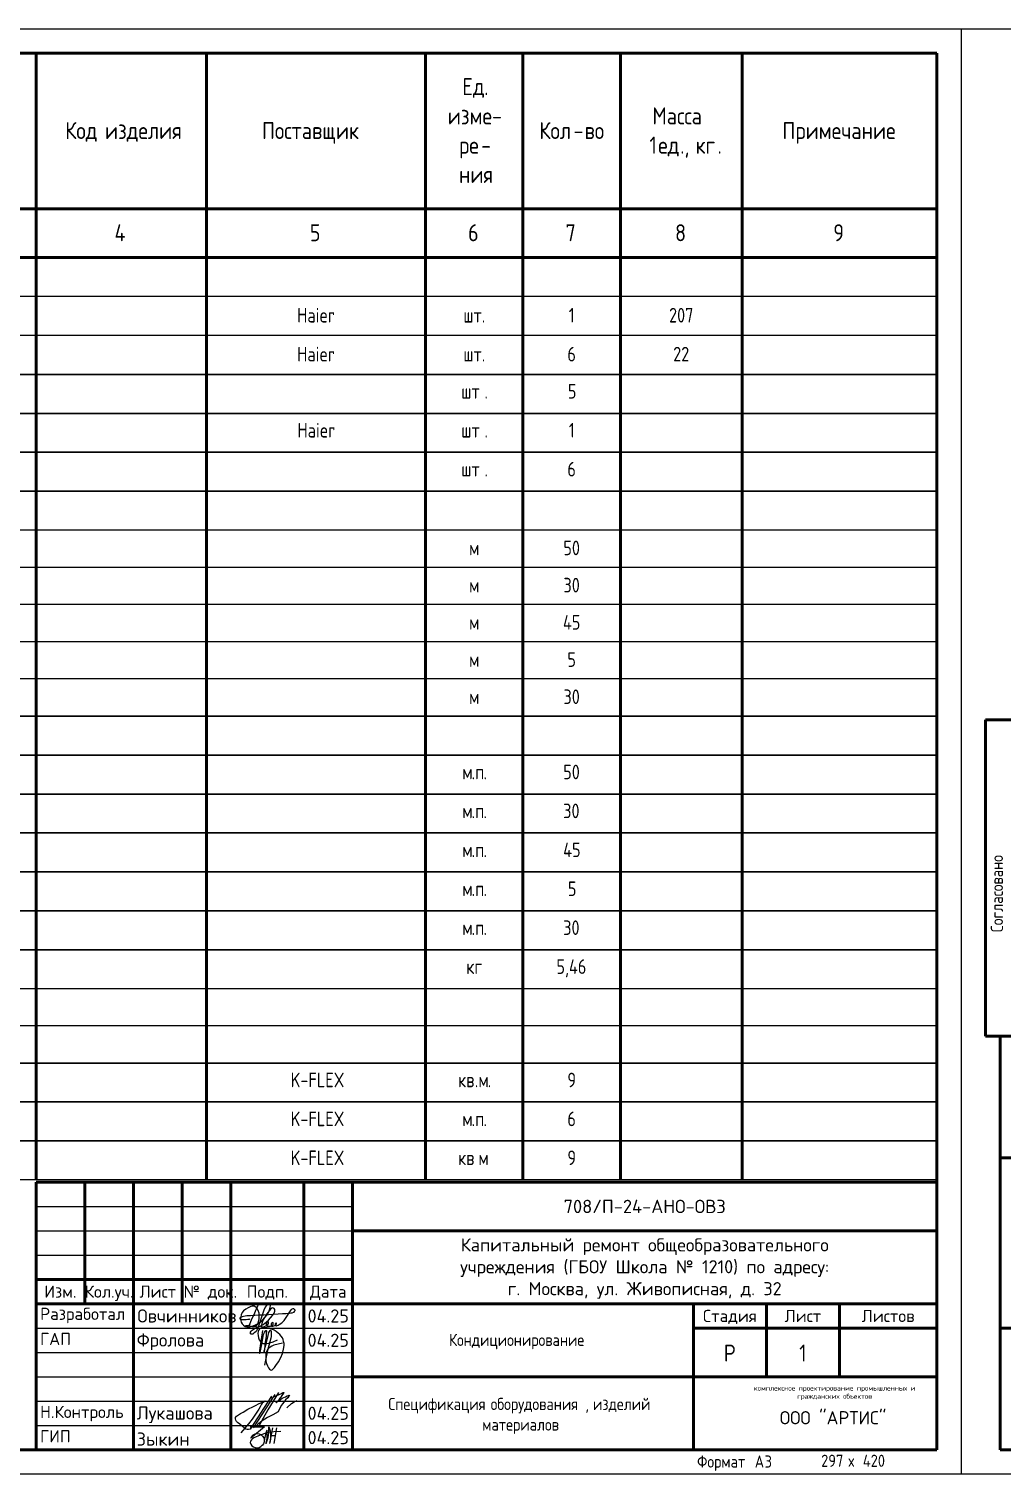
# Model space of a CAD drawing. Header units: millimetres. Extents: x -420 to 2940, y 0 to 297.
# Drawn here: x -191.5 to 8.4, y 0 to 297 of the extents above; entities that cross this region are included whole.
import ezdxf
from ezdxf.enums import TextEntityAlignment as Align

# ---------------------------------------------------------------- set-up
doc = ezdxf.new("R2010")
doc.units = ezdxf.units.MM
doc.layers.add('_Стадия Р', color=230, linetype='Continuous')
for name, color, linetype, lineweight in [('PDF _Геометрия', 7, 'Continuous', 9), ('Аннотация', 7, 'Continuous', 50), ('Графика', 7, 'Continuous', 20), ('Линии', 7, 'Continuous', 20), ('Основная надпись', 7, 'Continuous', 30), ('ОФ_рамка', 7, 'Continuous', 50)]:
    doc.layers.add(name, color=color, linetype=linetype, lineweight=lineweight)
doc.styles.add('$0$GOST 2.304 type A', font='GOST2304A.ttf', dxfattribs={"height": 3})
doc.styles.add('$0$GOST Common', font='GOST_Common.ttf', dxfattribs={"width": 0.9, "height": 3.5})
doc.styles.add('$0$GOST Common_1', font='GOST_Common.ttf', dxfattribs={"width": 0.9, "height": 2.5})
doc.styles.add('$1$GOST Common_1', font='GOST_Common.ttf', dxfattribs={"width": 0.9, "height": 2.5})
doc.styles.add('PDF ISOCPEUR', font='isocpeur.ttf')

# ---------------------------------------------------------------- blocks, each defined once
blk = doc.blocks.new('$0$РОВЕН_Пусая строка для спецификации1 - Пустая строка для СО-3213492-Спецификация оборудования_ изделий и материалов')
at = {"layer": 'Аннотация'}
for p, q in [((210, 0), (210, -8)), ((245, 0), (245, -8)), ((290, 0), (290, -8)), ((310, 0), (310, -8)), ((330, 0), (330, -8)), ((355, 0), (355, -8)), ((395, 0), (395, -8))]:
    blk.add_line(p, q, dxfattribs=at)
at = {"layer": 'Аннотация', "lineweight": 20}
for p, q in [((0, 0), (395, 0)), ((395, -8), (0, -8))]:
    blk.add_line(p, q, dxfattribs=at)
blk = doc.blocks.new('$0$РОВЕН_Пусая строка для спецификации1 - Пустая строка для СО-3209609-Спецификация оборудования_ изделий и материалов')
at = {"layer": 'Аннотация'}
for p, q in [((210, 0), (210, -8)), ((245, 0), (245, -8)), ((290, 0), (290, -8)), ((310, 0), (310, -8)), ((330, 0), (330, -8)), ((355, 0), (355, -8)), ((395, 0), (395, -8))]:
    blk.add_line(p, q, dxfattribs=at)
at = {"layer": 'Аннотация', "lineweight": 20}
for p, q in [((0, 0), (395, 0)), ((395, -8), (0, -8))]:
    blk.add_line(p, q, dxfattribs=at)
blk = doc.blocks.new('$0$РОВЕН_Пусая строка для спецификации1 - Пустая строка для СО-3213493-Спецификация оборудования_ изделий и материалов')
at = {"layer": 'Аннотация'}
for p, q in [((210, 0), (210, -8)), ((245, 0), (245, -8)), ((290, 0), (290, -8)), ((310, 0), (310, -8)), ((330, 0), (330, -8)), ((355, 0), (355, -8)), ((395, 0), (395, -8))]:
    blk.add_line(p, q, dxfattribs=at)
at = {"layer": 'Аннотация', "lineweight": 20}
for p, q in [((0, 0), (395, 0)), ((395, -8), (0, -8))]:
    blk.add_line(p, q, dxfattribs=at)
blk = doc.blocks.new('$0$ADSK_ОсновнаяНадпись1 - Форма 6-3285531-2')
at = {"layer": 'Основная надпись', "lineweight": 20}
for p, q in [((-612, 148.5), (-192, 148.5)), ((-612, 148.5), (-612, -148.5)), ((-192, -148.5), (-612, -148.5))]:
    blk.add_line(p, q, dxfattribs=at)
at = {"layer": 'Основная надпись', "lineweight": 50}
for p, q in [((-607, 6.5), (-607, -58.5)), ((-607, 6.5), (-592, 6.5)), ((-607, -58.5), (-592, -58.5)), ((-604, -58.5), (-604, -143.5)), ((-604, -58.5), (-592, -58.5)), ((-604, -83.5), (-592, -83.5)), ((-604, -118.5), (-592, -118.5)), ((-604, -143.5), (-592, -143.5))]:
    blk.add_line(p, q, dxfattribs=at)
at = {"layer": 'Основная надпись', "lineweight": 9, "insert": (-605.91, -37.14), "char_height": 2.5, "width": 21.5734, "attachment_point": 1, "rotation": 90, "style": '$1$GOST Common_1'}
blk.add_mtext('Согласовано', dxfattribs=at)

msp = doc.modelspace()

# ---------------------------------------------------------------- linework, layer by layer
at = {"layer": 'PDF _Геометрия', "color": 152, "lineweight": 18, "true_color": 0x0060c2}
for points in [[(-144.45, 34.7), (-144.49, 34.62), (-144.54, 34.49), (-144.66, 34.19), (-144.92, 33.6), (-145.21, 32.88), (-145.59, 32.08), (-145.93, 31.31), (-146.1, 30.89), (-146.31, 30.55), (-146.4, 30.42), (-146.53, 30.38), (-146.78, 30.38), (-146.91, 30.42), (-146.95, 30.47), (-146.91, 30.51), (-146.7, 30.51), (-146.4, 30.51), (-145.72, 30.34), (-145.13, 30.34), (-144.96, 30.38), (-144.79, 30.42), (-144.66, 30.59), (-144.54, 30.76), (-144.32, 31.31), (-144.2, 31.91), (-144.16, 32.5), (-144.2, 33.09), (-144.37, 33.6), (-144.66, 34.11), (-144.83, 34.28), (-145, 34.4), (-145.21, 34.49), (-145.43, 34.53), (-145.64, 34.53), (-145.89, 34.45), (-146.44, 34.19), (-146.95, 33.9), (-147.37, 33.56), (-147.67, 33.18), (-147.88, 32.75), (-147.97, 32.33), (-148.01, 31.78), (-147.97, 31.48), (-147.88, 31.19), (-147.67, 30.85), (-147.37, 30.59), (-147.03, 30.34), (-146.7, 30.25), (-146.31, 30.21), (-145.89, 30.3), (-145.43, 30.47), (-144.92, 30.68), (-144.41, 30.97), (-143.94, 31.31), (-143.44, 31.69), (-143.01, 32.16), (-142.63, 32.67), (-142.29, 33.22), (-142.08, 33.77), (-141.91, 34.23), (-141.83, 34.62), (-141.83, 34.87), (-141.91, 35.04), (-142.04, 35.04), (-142.25, 34.95), (-142.5, 34.78), (-142.76, 34.57), (-142.93, 34.32), (-143.22, 33.68), (-143.73, 32.24), (-143.94, 31.61), (-144.11, 31.02), (-144.54, 29.87), (-144.83, 29.32), (-145.04, 29.11), (-145.26, 28.94), (-145.47, 28.77), (-145.64, 28.73), (-145.81, 28.73), (-145.93, 28.82), (-145.98, 28.94), (-145.98, 29.15), (-145.85, 29.37), (-145.64, 29.58), (-145, 30), (-144.66, 30.17), (-144.41, 30.25), (-143.99, 30.42), (-143.61, 30.64), (-143.35, 30.76), (-143.05, 31.02), (-142.67, 31.27), (-142.29, 31.65), (-141.87, 32.08), (-141.45, 32.58), (-141.11, 33.05), (-141.02, 33.3), (-140.94, 33.47), (-140.94, 33.68), (-140.98, 33.85), (-141.11, 34.06), (-141.36, 34.15), (-141.57, 34.11), (-141.83, 33.9), (-142.08, 33.6), (-142.38, 33.18), (-142.72, 32.71), (-143.01, 32.24), (-143.27, 31.78), (-143.48, 31.36), (-143.65, 30.97), (-143.73, 30.68), (-143.73, 30.47), (-143.69, 30.3), (-143.56, 30.21), (-143.35, 30.25), (-143.1, 30.3), (-142.59, 30.59), (-142.38, 30.76), (-142.25, 30.93), (-142.25, 31.1), (-142.29, 31.27), (-142.38, 31.36), (-142.5, 31.31), (-142.63, 31.19), (-142.72, 31.02), (-142.76, 30.81), (-142.76, 30.64), (-142.67, 30.51), (-142.59, 30.42), (-142.42, 30.38), (-142.21, 30.38), (-141.83, 30.42), (-141.45, 30.59), (-141.32, 30.72), (-141.28, 30.85), (-141.28, 31.02), (-141.32, 31.1), (-141.4, 31.14), (-141.49, 31.1), (-141.62, 31.02), (-141.7, 30.85), (-141.74, 30.72), (-141.74, 30.55), (-141.7, 30.47), (-141.62, 30.38), (-141.53, 30.38), (-141.36, 30.38), (-140.98, 30.55), (-140.81, 30.64), (-140.68, 30.76), (-140.64, 30.93), (-140.64, 31.02), (-140.68, 31.06), (-140.77, 31.02), (-140.9, 30.85), (-140.9, 30.72), (-140.85, 30.59), (-140.73, 30.47), (-140.6, 30.47), (-140.47, 30.51), (-140.26, 30.59), (-140.05, 30.72), (-139.54, 31.1), (-139.29, 31.31), (-139.08, 31.57), (-138.78, 31.95), (-138.48, 32.37), (-137.89, 33.35), (-137.64, 33.73), (-137.42, 33.94), (-137.21, 34.02), (-137.09, 34.02), (-136.96, 33.9), (-136.87, 33.73), (-136.87, 33.56), (-136.96, 33.39), (-137.13, 33.22), (-137.47, 33.09), (-137.68, 33.05), (-137.97, 33.01), (-138.61, 32.96), (-139.41, 32.96), (-140.3, 32.88), (-142.25, 32.75), (-143.22, 32.67), (-144.16, 32.63), (-145.04, 32.58), (-145.93, 32.54), (-146.74, 32.5), (-147.42, 32.37), (-147.67, 32.29), (-147.88, 32.24), (-148.05, 32.16), (-148.13, 32.08), (-148.18, 31.99), (-148.13, 31.91), (-148.01, 31.82), (-147.84, 31.78), (-147.63, 31.74), (-147.37, 31.74), (-146.82, 31.78), (-146.53, 31.82), (-146.31, 31.86), (-146.15, 31.86), (-146.06, 31.91)], [(-139.37, 26.91), (-140.3, 26.7), (-141.15, 26.49), (-141.57, 26.32), (-141.91, 26.11), (-142.21, 25.89), (-142.46, 25.6), (-142.67, 25.22), (-142.8, 24.84), (-142.84, 24.33), (-142.84, 23.78), (-142.8, 23.27), (-142.67, 22.72), (-142.5, 22.25), (-142.29, 21.83), (-142.08, 21.53), (-141.83, 21.41), (-141.7, 21.36), (-141.53, 21.41), (-141.28, 21.62), (-141.02, 21.92), (-140.73, 22.34), (-140.22, 23.1), (-139.75, 23.95), (-139.41, 24.79), (-139.16, 25.64), (-139.08, 26.44), (-139.08, 26.87), (-139.16, 27.25), (-139.24, 27.63), (-139.41, 28.01), (-139.67, 28.35), (-139.92, 28.69), (-140.3, 28.98), (-140.68, 29.28), (-141.11, 29.58), (-141.57, 29.79), (-142.08, 29.96), (-142.55, 30.09), (-142.97, 30.13), (-143.39, 30.13), (-143.73, 30.04), (-144.07, 29.92), (-144.28, 29.66), (-144.41, 29.32), (-144.45, 28.9), (-144.41, 28.48), (-144.32, 28.01), (-144.16, 27.59), (-143.94, 27.25), (-143.65, 27), (-143.35, 26.87), (-142.97, 26.83), (-142.59, 26.83), (-142.17, 26.91), (-141.32, 27.16), (-140.39, 27.59)], [(-143.52, 29.49), (-143.69, 28.14), (-143.9, 26.91), (-143.99, 26.36), (-144.03, 25.85), (-144.11, 25.43), (-144.11, 25.13), (-144.16, 24.92), (-144.11, 24.79), (-144.07, 24.84), (-144.03, 25.01), (-143.94, 25.3), (-143.82, 25.68), (-143.65, 26.61), (-143.48, 27.55), (-143.39, 28.31), (-143.27, 28.69), (-143.1, 29.11), (-142.97, 29.32), (-142.84, 29.49), (-142.72, 29.54), (-142.67, 29.41), (-142.67, 29.2), (-142.72, 28.94), (-142.76, 28.31), (-142.93, 27.12), (-143.01, 26.57), (-143.05, 26.11), (-143.1, 25.73), (-143.14, 25.39), (-143.18, 25.17), (-143.18, 25.09), (-143.18, 25.13), (-143.14, 25.3), (-143.05, 25.56), (-143.01, 25.89), (-142.89, 26.32), (-142.76, 26.78), (-142.5, 27.88), (-142.17, 29.07), (-142.08, 29.32), (-142, 29.54), (-141.91, 29.66), (-141.83, 29.66), (-141.78, 29.54), (-141.74, 29.28), (-141.7, 28.77), (-141.74, 28.31), (-141.78, 27.93), (-142, 27.21), (-142.38, 25.68), (-142.76, 24.07), (-143.1, 22.38)]]:
    msp.add_lwpolyline(points, dxfattribs=at)
at = {"layer": 'PDF _Геометрия', "color": 152, "lineweight": 13, "true_color": 0x0060c2}
for points in [[(-141.62, 15.99), (-146.06, 9.22), (-146.36, 9.17), (-146.65, 9.17), (-146.95, 9.26), (-147.2, 9.43), (-148.13, 10.23), (-148.6, 10.61), (-148.81, 10.82), (-148.98, 11.08), (-149.07, 11.37), (-149.02, 11.63), (-148.85, 11.88), (-148.6, 12.05), (-148.01, 12.43), (-147.46, 12.73), (-146.48, 13.36), (-145.38, 13.91), (-144.83, 14.17), (-144.32, 14.42), (-143.82, 14.63), (-143.48, 14.8), (-143.1, 14.93), (-142.97, 14.97), (-143.01, 14.97), (-143.14, 14.89), (-143.31, 14.8), (-143.56, 14.59), (-143.69, 14.34), (-143.99, 13.83), (-144.28, 13.32), (-144.96, 12.31), (-145.64, 11.29), (-146.36, 10.36), (-147.92, 8.5)], [(-140.98, 16.33), (-145.43, 9.51)], [(-141.62, 15.61), (-140.9, 15.99), (-140.22, 16.28), (-139.92, 16.41), (-139.71, 16.5), (-139.5, 16.62), (-139.24, 16.75), (-139.16, 16.79), (-139.08, 16.79), (-139.12, 16.71), (-139.16, 16.62), (-139.29, 16.45), (-139.54, 16.12), (-139.71, 15.82), (-139.92, 15.57), (-140.13, 15.23), (-140.51, 14.85), (-140.68, 14.68), (-140.73, 14.63), (-140.68, 14.68), (-140.6, 14.72), (-140.39, 14.89), (-140.05, 15.14), (-139.46, 15.57), (-138.74, 15.9), (-138.4, 16.07), (-138.19, 16.16), (-138.02, 16.2), (-137.97, 16.16), (-138.02, 16.03), (-138.14, 15.86), (-138.31, 15.65), (-138.74, 15.23), (-139.12, 14.8), (-139.37, 14.46), (-139.58, 14.17), (-139.92, 13.53), (-140.26, 12.81), (-141.36, 12.18), (-142.5, 11.63), (-143.05, 11.29), (-143.56, 10.95), (-144.58, 10.1)], [(-140.18, 16.75), (-142.42, 13.24), (-143.39, 11.46), (-144.37, 9.6)], [(-138.53, 13.62), (-137.51, 14.51), (-136.96, 14.85), (-136.37, 15.14)], [(-142.59, 9), (-142.59, 9)], [(-142.59, 9), (-142.59, 9)], [(-141.45, 9.51), (-142.08, 6.29)], [(-141.45, 9.51), (-142.08, 6.29)], [(-140.6, 9.51), (-141.19, 6.29)], [(-140.6, 9.51), (-141.19, 6.29)], [(-139.71, 8.75), (-141.15, 8.66), (-142.59, 8.45), (-143.99, 8.03), (-145.3, 7.44)], [(-139.71, 8.75), (-141.15, 8.66), (-142.59, 8.45), (-143.99, 8.03), (-145.3, 7.44)], [(-141.74, 7.9), (-140.9, 7.9)], [(-141.74, 7.9), (-140.9, 7.9)]]:
    msp.add_lwpolyline(points, dxfattribs=at)
for points in [[(-146.02, 9.68), (-143.1, 9.68), (-145.89, 7.39, -1.253674), (-143.57, 5.89)], [(-146.02, 9.68), (-143.1, 9.68), (-145.89, 7.39, -1.253674), (-143.57, 5.89)], [(-142.76, 6.28, 0.109847), (-142.18, 9.73, -0.158419), (-142.03, 6.32)], [(-142.76, 6.28, 0.109847), (-142.18, 9.73, -0.158419), (-142.03, 6.32)]]:
    msp.add_lwpolyline(points, format="xyb", dxfattribs=at)
for centre, radius, start, end in [((-134.15, 5.72), 9.08, 158.7554, 174.2341), ((-134.15, 5.72), 9.08, 158.7554, 174.2341), ((-148.92, 8.18), 6.41, 342.8262, 7.481), ((-148.92, 8.18), 6.41, 342.8262, 7.481), ((-144.68, 6.78), 1.38, 191.5355, 322.3496), ((-144.9, 6.36), 1.12, 108.759, 173.4207), ((-144.9, 6.36), 1.12, 108.759, 173.4207)]:
    msp.add_arc(centre, radius, start, end, dxfattribs=at)
at = {"layer": 'Аннотация'}
for p, q in [((-190, 292), (-190, 250)), ((-155, 292), (-155, 250)), ((-110, 292), (-110, 250)), ((-90, 292), (-90, 250)), ((-70, 292), (-70, 250)), ((-45, 292), (-45, 250)), ((-400, 260), (-5, 260)), ((-400, 250), (-5, 250))]:
    msp.add_line(p, q, dxfattribs=at)
at = {"layer": 'Линии'}
for p, q in [((-190, 242), (-250, 242)), ((-155, 242), (-190, 242)), ((-110, 242), (-155, 242)), ((-90, 242), (-110, 242)), ((-70, 242), (-90, 242)), ((-45, 242), (-70, 242)), ((-5, 242), (-45, 242)), ((-190, 233.99), (-250, 233.99)), ((-155, 233.99), (-190, 233.99)), ((-110, 233.99), (-155, 233.99)), ((-90, 233.99), (-110, 233.99)), ((-70, 233.99), (-90, 233.99)), ((-45, 233.99), (-70, 233.99)), ((-5, 233.99), (-45, 233.99)), ((-190, 225.99), (-250, 225.99)), ((-155, 225.99), (-190, 225.99)), ((-110, 225.99), (-155, 225.99)), ((-90, 225.99), (-110, 225.99)), ((-70, 225.99), (-90, 225.99)), ((-45, 225.99), (-70, 225.99)), ((-5, 225.99), (-45, 225.99)), ((-190, 193.99), (-250, 193.99)), ((-155, 193.99), (-190, 193.99)), ((-110, 193.99), (-155, 193.99)), ((-90, 193.99), (-110, 193.99)), ((-70, 193.99), (-90, 193.99)), ((-45, 193.99), (-70, 193.99)), ((-5, 193.99), (-45, 193.99)), ((-190, 186.34), (-250, 186.34)), ((-155, 186.34), (-190, 186.34)), ((-110, 186.34), (-155, 186.34)), ((-90, 186.34), (-110, 186.34)), ((-70, 186.34), (-90, 186.34)), ((-45, 186.34), (-70, 186.34)), ((-5, 186.34), (-45, 186.34)), ((-190, 178.7), (-250, 178.7)), ((-155, 178.7), (-190, 178.7)), ((-110, 178.7), (-155, 178.7)), ((-90, 178.7), (-110, 178.7)), ((-70, 178.7), (-90, 178.7)), ((-45, 178.7), (-70, 178.7)), ((-5, 178.7), (-45, 178.7)), ((-190, 171.05), (-250, 171.05)), ((-155, 171.05), (-190, 171.05)), ((-110, 171.05), (-155, 171.05)), ((-90, 171.05), (-110, 171.05)), ((-70, 171.05), (-90, 171.05)), ((-45, 171.05), (-70, 171.05)), ((-5, 171.05), (-45, 171.05)), ((-190, 163.4), (-250, 163.4)), ((-155, 163.4), (-190, 163.4)), ((-110, 163.4), (-155, 163.4)), ((-90, 163.4), (-110, 163.4)), ((-70, 163.4), (-90, 163.4)), ((-45, 163.4), (-70, 163.4)), ((-5, 163.4), (-45, 163.4)), ((-190, 155.76), (-250, 155.76)), ((-155, 155.76), (-190, 155.76)), ((-110, 155.76), (-155, 155.76)), ((-90, 155.76), (-110, 155.76)), ((-70, 155.76), (-90, 155.76)), ((-45, 155.76), (-70, 155.76)), ((-5, 155.76), (-45, 155.76)), ((-190, 99.76), (-250, 99.76)), ((-155, 99.76), (-190, 99.76)), ((-110, 99.76), (-155, 99.76)), ((-90, 99.76), (-110, 99.76)), ((-70, 99.76), (-90, 99.76)), ((-45, 99.76), (-70, 99.76)), ((-5, 99.76), (-45, 99.76)), ((-190, 92.12), (-250, 92.12)), ((-190, 92.12), (-250, 92.12)), ((-155, 92.12), (-190, 92.12)), ((-155, 92.12), (-190, 92.12)), ((-110, 92.12), (-155, 92.12)), ((-110, 92.12), (-155, 92.12)), ((-90, 92.12), (-110, 92.12)), ((-90, 92.12), (-110, 92.12)), ((-70, 92.12), (-90, 92.12)), ((-70, 92.12), (-90, 92.12)), ((-45, 92.12), (-70, 92.12)), ((-45, 92.12), (-70, 92.12)), ((-5, 92.12), (-45, 92.12)), ((-5, 92.12), (-45, 92.12)), ((-190, 84.47), (-250, 84.47)), ((-155, 84.47), (-190, 84.47)), ((-110, 84.47), (-155, 84.47)), ((-90, 84.47), (-110, 84.47)), ((-70, 84.47), (-90, 84.47)), ((-45, 84.47), (-70, 84.47)), ((-5, 84.47), (-45, 84.47))]:
    msp.add_line(p, q, dxfattribs=at)
at = {"layer": 'Линии', "lineweight": 50}
for p, q in [((-190, 242), (-190, 233.99)), ((-155, 242), (-155, 233.99)), ((-110, 242), (-110, 233.99)), ((-90, 242), (-90, 233.99)), ((-70, 242), (-70, 233.99)), ((-45, 242), (-45, 233.99)), ((-190, 233.99), (-190, 225.99)), ((-155, 233.99), (-155, 225.99)), ((-110, 233.99), (-110, 225.99)), ((-90, 233.99), (-90, 225.99)), ((-70, 233.99), (-70, 225.99)), ((-45, 233.99), (-45, 225.99)), ((-190, 193.99), (-190, 186.34)), ((-155, 193.99), (-155, 186.34)), ((-110, 193.99), (-110, 186.34)), ((-90, 193.99), (-90, 186.34)), ((-70, 193.99), (-70, 186.34)), ((-45, 193.99), (-45, 186.34)), ((-190, 186.34), (-190, 178.7)), ((-155, 186.34), (-155, 178.7)), ((-110, 186.34), (-110, 178.7)), ((-90, 186.34), (-90, 178.7)), ((-70, 186.34), (-70, 178.7)), ((-45, 186.34), (-45, 178.7)), ((-190, 178.7), (-190, 171.05)), ((-155, 178.7), (-155, 171.05)), ((-110, 178.7), (-110, 171.05)), ((-90, 178.7), (-90, 171.05)), ((-70, 178.7), (-70, 171.05)), ((-45, 178.7), (-45, 171.05)), ((-190, 171.05), (-190, 163.4)), ((-155, 171.05), (-155, 163.4)), ((-110, 171.05), (-110, 163.4)), ((-90, 171.05), (-90, 163.4)), ((-70, 171.05), (-70, 163.4)), ((-45, 171.05), (-45, 163.4)), ((-190, 163.4), (-190, 155.76)), ((-155, 163.4), (-155, 155.76)), ((-110, 163.4), (-110, 155.76)), ((-90, 163.4), (-90, 155.76)), ((-70, 163.4), (-70, 155.76)), ((-45, 163.4), (-45, 155.76)), ((-190, 99.76), (-190, 92.12)), ((-155, 99.76), (-155, 92.12)), ((-110, 99.76), (-110, 92.12)), ((-90, 99.76), (-90, 92.12)), ((-70, 99.76), (-70, 92.12)), ((-45, 99.76), (-45, 92.12)), ((-190, 92.12), (-190, 84.47)), ((-155, 92.12), (-155, 84.47)), ((-110, 92.12), (-110, 84.47)), ((-90, 92.12), (-90, 84.47)), ((-70, 92.12), (-70, 84.47)), ((-45, 92.12), (-45, 84.47))]:
    msp.add_line(p, q, dxfattribs=at)
at = {"layer": 'Основная надпись', "lineweight": 20}
for p, q in [((-420, 297), (0, 297)), ((0, 297), (0, 0)), ((0, 0), (-420, 0))]:
    msp.add_line(p, q, dxfattribs=at)
at = {"layer": 'Основная надпись', "lineweight": 50}
for p, q in [((-5, 292), (-400, 292)), ((-5, 5), (-5, 292)), ((-5, 250), (-400, 250)), ((-400, 5), (-5, 5))]:
    msp.add_line(p, q, dxfattribs=at)
at = {"layer": 'ОФ_рамка', "ltscale": 100, "transparency": 33554636}
for p, q in [((-190, 60), (-5, 60)), ((-190, 5), (-190, 60)), ((-180, 60), (-180, 35)), ((-170, 60), (-170, 5)), ((-160, 60), (-160, 35)), ((-150, 60), (-150, 5)), ((-135, 60), (-135, 5)), ((-125, 5), (-125, 59.99)), ((-5, 5), (-5, 60)), ((-125, 50), (-5, 50)), ((-190, 40), (-125, 40)), ((-190, 35), (-5, 35)), ((-40, 35), (-40, 20)), ((-25, 35), (-25, 20)), ((-55, 30), (-5, 30)), ((-125, 20), (-5, 20)), ((-190, 5), (-5, 5))]:
    msp.add_line(p, q, dxfattribs=at)
at = {"layer": 'ОФ_рамка', "lineweight": 15, "ltscale": 100, "transparency": 33554636}
for p, q in [((-190, 55), (-125, 55)), ((-190, 50), (-125, 50)), ((-190, 45), (-125, 45)), ((-190, 30), (-125, 30)), ((-190, 25), (-125, 25)), ((-190, 20), (-125, 20)), ((-190, 15), (-125, 15)), ((-190, 10), (-125, 10))]:
    msp.add_line(p, q, dxfattribs=at)
at = {"layer": 'ОФ_рамка', "ltscale": 100, "transparency": 33554636}
msp.add_lwpolyline([(-55, 35), (-55, 5)], dxfattribs=at)

# ---------------------------------------------------------------- block references
at = {"layer": 'Аннотация', "lineweight": 20}
for name, p in [('$0$РОВЕН_Пусая строка для спецификации1 - Пустая строка для СО-3213492-Спецификация оборудования_ изделий и материалов', (-400, 250)), ('$0$РОВЕН_Пусая строка для спецификации1 - Пустая строка для СО-3209609-Спецификация оборудования_ изделий и материалов', (-400, 225.99)), ('$0$РОВЕН_Пусая строка для спецификации1 - Пустая строка для СО-3209609-Спецификация оборудования_ изделий и материалов', (-400, 217.99)), ('$0$РОВЕН_Пусая строка для спецификации1 - Пустая строка для СО-3209609-Спецификация оборудования_ изделий и материалов', (-400, 209.99)), ('$0$РОВЕН_Пусая строка для спецификации1 - Пустая строка для СО-3209609-Спецификация оборудования_ изделий и материалов', (-400, 201.99)), ('$0$РОВЕН_Пусая строка для спецификации1 - Пустая строка для СО-3209609-Спецификация оборудования_ изделий и материалов', (-400, 155.76)), ('$0$РОВЕН_Пусая строка для спецификации1 - Пустая строка для СО-3213493-Спецификация оборудования_ изделий и материалов', (-400, 147.76)), ('$0$РОВЕН_Пусая строка для спецификации1 - Пустая строка для СО-3213493-Спецификация оборудования_ изделий и материалов', (-400, 139.76)), ('$0$РОВЕН_Пусая строка для спецификации1 - Пустая строка для СО-3213493-Спецификация оборудования_ изделий и материалов', (-400, 131.76)), ('$0$РОВЕН_Пусая строка для спецификации1 - Пустая строка для СО-3213493-Спецификация оборудования_ изделий и материалов', (-400, 123.76)), ('$0$РОВЕН_Пусая строка для спецификации1 - Пустая строка для СО-3213493-Спецификация оборудования_ изделий и материалов', (-400, 115.76)), ('$0$РОВЕН_Пусая строка для спецификации1 - Пустая строка для СО-3209609-Спецификация оборудования_ изделий и материалов', (-400, 107.76)), ('$0$РОВЕН_Пусая строка для спецификации1 - Пустая строка для СО-3209609-Спецификация оборудования_ изделий и материалов', (-400, 84.47)), ('$0$РОВЕН_Пусая строка для спецификации1 - Пустая строка для СО-3209609-Спецификация оборудования_ изделий и материалов', (-400, 76.47)), ('$0$РОВЕН_Пусая строка для спецификации1 - Пустая строка для СО-3209609-Спецификация оборудования_ изделий и материалов', (-400, 68.47))]:
    msp.add_blockref(name, p, dxfattribs=at)
at = {"layer": 'Основная надпись', "lineweight": 9}
msp.add_blockref('$0$ADSK_ОсновнаяНадпись1 - Форма 6-3285531-2', (612, 148.5), dxfattribs=at)

# ---------------------------------------------------------------- texts
at = {"layer": '_Стадия Р', "color": 1, "lineweight": 15, "ltscale": 100, "transparency": 33554636, "insert": (-65, 55), "char_height": 2.75, "width": 120, "attachment_point": 5, "style": 'PDF ISOCPEUR'}
msp.add_mtext('{\\C0;708/П-24-АНО-ОВ3}', dxfattribs=at)
at = {"layer": 'Аннотация', "lineweight": 9, "char_height": 3, "attachment_point": 1, "style": '$0$GOST 2.304 type A'}
for s, insert, width in [('шт', (-102.67, 224.02), 5.7721), ('\\fGOST 2.304 type A|b0|i0|c204|p34|;5', (-80.78, 224.02), 2.0844), ('\\fGOST 2.304 type A|b0|i0|c204|p34|;.', (-97.91, 224.02), 0.8819), ('Haier', (-136.32, 216.02), 9.4599), ('шт', (-102.67, 216.02), 5.7721), ('\\fGOST 2.304 type A|b0|i0|c204|p34|;1', (-80.58, 216.02), 1.6034), ('\\fGOST 2.304 type A|b0|i0|c204|p34|;.', (-97.91, 216.02), 0.8819), ('\\fGOST 2.304 type A|b0|i0|c204|p34|;6', (-80.88, 208.02), 2.3249), ('шт', (-102.67, 208.02), 5.7721), ('\\fGOST 2.304 type A|b0|i0|c204|p34|;.', (-97.91, 208.02), 0.8819), ('50', (-81.74, 145.79), 4.4093), ('\\fGOST 2.304 type A|b0|i0|c204|p34|;м', (-102.47, 145.79), 2.3249), ('\\fGOST 2.304 type A|b0|i0|c204|p34|;.', (-100.55, 145.79), 0.8819), ('\\fGOST 2.304 type A|b0|i0|c204|p34|;п', (-99.82, 145.79), 2.0844), ('\\fGOST 2.304 type A|b0|i0|c204|p34|;.', (-98.1, 145.79), 0.8819), ('\\fGOST 2.304 type A|b0|i0|c204|p34|;м', (-102.47, 137.79), 2.3249), ('\\fGOST 2.304 type A|b0|i0|c204|p34|;п', (-99.82, 137.79), 2.0844), ('30', (-81.74, 137.79), 4.4093), ('\\fGOST 2.304 type A|b0|i0|c204|p34|;.', (-100.55, 137.79), 0.8819), ('\\fGOST 2.304 type A|b0|i0|c204|p34|;.', (-98.1, 137.79), 0.8819), ('\\fGOST 2.304 type A|b0|i0|c204|p34|;м', (-102.47, 129.79), 2.3249), ('\\fGOST 2.304 type A|b0|i0|c204|p34|;п', (-99.82, 129.79), 2.0844), ('45', (-81.74, 129.79), 4.4093), ('\\fGOST 2.304 type A|b0|i0|c204|p34|;.', (-100.55, 129.79), 0.8819), ('\\fGOST 2.304 type A|b0|i0|c204|p34|;.', (-98.1, 129.79), 0.8819), ('\\fGOST 2.304 type A|b0|i0|c204|p34|;5', (-80.78, 121.79), 2.0844), ('\\fGOST 2.304 type A|b0|i0|c204|p34|;м', (-102.47, 121.79), 2.3249), ('\\fGOST 2.304 type A|b0|i0|c204|p34|;.', (-100.55, 121.79), 0.8819), ('\\fGOST 2.304 type A|b0|i0|c204|p34|;п', (-99.82, 121.79), 2.0844), ('\\fGOST 2.304 type A|b0|i0|c204|p34|;.', (-98.1, 121.79), 0.8819), ('\\fGOST 2.304 type A|b0|i0|c204|p34|;м', (-102.47, 113.79), 2.3249), ('\\fGOST 2.304 type A|b0|i0|c204|p34|;п', (-99.82, 113.79), 2.0844), ('30', (-81.74, 113.79), 4.4093), ('\\fGOST 2.304 type A|b0|i0|c204|p34|;.', (-100.55, 113.79), 0.8819), ('\\fGOST 2.304 type A|b0|i0|c204|p34|;.', (-98.1, 113.79), 0.8819), ('кг', (-101.64, 105.79), 4.1688), ('5,46', (-83.13, 105.79), 7.7764), ('K-FLEX', (-137.71, 82.5), 12.827), ('кв', (-103.33, 82.5), 4.1688), ('\\fGOST 2.304 type A|b0|i0|c204|p34|;м', (-99.16, 82.5), 2.3249), ('\\fGOST 2.304 type A|b0|i0|c204|p34|;9', (-80.88, 82.5), 2.3249), ('\\fGOST 2.304 type A|b0|i0|c204|p34|;.', (-99.89, 82.5), 0.8819), ('\\fGOST 2.304 type A|b0|i0|c204|p34|;.', (-97.24, 82.5), 0.8819), ('K-FLEX', (-137.71, 74.5), 12.827), ('\\fGOST 2.304 type A|b0|i0|c204|p34|;6', (-80.88, 74.5), 2.3249), ('\\fGOST 2.304 type A|b0|i0|c204|p34|;м', (-102.47, 74.5), 2.3249), ('\\fGOST 2.304 type A|b0|i0|c204|p34|;.', (-100.55, 74.5), 0.8819), ('\\fGOST 2.304 type A|b0|i0|c204|p34|;п', (-99.82, 74.5), 2.0844), ('\\fGOST 2.304 type A|b0|i0|c204|p34|;.', (-98.1, 74.5), 0.8819), ('K-FLEX', (-137.71, 66.5), 12.827), ('кв', (-103.33, 66.5), 4.1688), ('\\fGOST 2.304 type A|b0|i0|c204|p34|;м', (-99.16, 66.5), 2.3249), ('\\fGOST 2.304 type A|b0|i0|c204|p34|;9', (-80.88, 66.5), 2.3249)]:
    msp.add_mtext(s, dxfattribs=dict(at, insert=insert, width=width))
at = {"layer": 'Графика', "char_height": 3, "attachment_point": 2, "line_spacing_factor": 0.919238, "style": '$0$GOST 2.304 type A'}
for s, insert, width in [('Haier', (-132.5, 239.66), 9.2459), ('шт.', (-100, 239.66), 6.4794), ('\\fGOST 2.304 type A|b0|i0|c204|p34|;1', (-80, 239.66), 1.5289), ('207', (-57.5, 239.66), 4.0769), ('Haier', (-132.5, 231.66), 9.2459), ('шт.', (-100, 231.66), 6.4794), ('\\fGOST 2.304 type A|b0|i0|c204|p34|;6', (-80, 231.66), 2.2933), ('22', (-57.5, 231.66), 4.3318), ('\\fGOST 2.304 type A|b0|i0|c204|p34|;м', (-100, 191.83), 2.2933), ('50', (-80, 191.83), 4.3318), ('30', (-80, 184.19), 4.3318), ('\\fGOST 2.304 type A|b0|i0|c204|p34|;м', (-100, 184.19), 2.2933), ('\\fGOST 2.304 type A|b0|i0|c204|p34|;м', (-100, 176.54), 2.2933), ('45', (-80, 176.54), 4.3318), ('\\fGOST 2.304 type A|b0|i0|c204|p34|;м', (-100, 168.89), 2.2933), ('\\fGOST 2.304 type A|b0|i0|c204|p34|;5', (-80, 168.89), 2.0385), ('30', (-80, 161.25), 4.3318), ('\\fGOST 2.304 type A|b0|i0|c204|p34|;м', (-100, 161.25), 2.2933)]:
    msp.add_mtext(s, dxfattribs=dict(at, insert=insert, width=width))
at = {"layer": 'Основная надпись', "lineweight": 9, "attachment_point": 1}
for s, insert, char_height, width, style in [('Ед', (-102.48, 286.89), 3.5, 5.4835, '$0$GOST Common'), ('. ', (-97.96, 286.89), 3.5, 2.4532, '$0$GOST Common'), ('изме', (-105.46, 280.87), 3.5, 11.0392, '$0$GOST Common'), ('Масса', (-63.43, 280.87), 3.5, 14.2861, '$0$GOST Common'), ('Код', (-184.03, 277.86), 3.5, 8.5861, '$0$GOST Common'), ('\\fGOST Common|b0|i0|c204|p34|;\\W.9; ', (-176.94, 277.86), 3.5, 1.2987, '$0$GOST Common'), ('изделия', (-175.87, 277.86), 3.5, 18.7595, '$0$GOST Common'), ('Поставщик', (-143.61, 277.86), 3.5, 26.7683, '$0$GOST Common'), ('\\fGOST Common|b0|i0|c204|p34|;\\W.9;-', (-96.35, 280.87), 3.5, 2.7418, '$0$GOST Common'), ('Кол', (-86.65, 277.86), 3.5, 8.5139, '$0$GOST Common'), ('во', (-77.36, 277.86), 3.5, 5.4835, '$0$GOST Common'), ('Примечание', (-36.71, 277.86), 3.5, 28.5, '$0$GOST Common'), ('ре', (-103.13, 274.85), 3.5, 5.4835, '$0$GOST Common'), ('\\fGOST Common|b0|i0|c204|p34|;\\W.9;-', (-79.62, 277.86), 3.5, 2.7418, '$0$GOST Common'), (' 1 ', (-65.93, 274.85), 3.5, 4.4734, '$0$GOST Common'), ('ед', (-62.24, 274.85), 3.5, 5.4835, '$0$GOST Common'), ('кг', (-54.56, 274.85), 3.5, 5.4835, '$0$GOST Common'), ('\\fGOST Common|b0|i0|c204|p34|;\\W.9;-', (-98.61, 274.85), 3.5, 2.7418, '$0$GOST Common'), ('., ', (-57.72, 274.85), 3.5, 3.824, '$0$GOST Common'), ('\\fGOST Common|b0|i0|c204|p34|;\\W.9;.', (-50.04, 274.85), 3.5, 1.1544, '$0$GOST Common'), ('ния', (-103.13, 268.83), 3.5, 8.1532, '$0$GOST Common'), ('\\fGOST Common|b0|i0|c204|p34|;\\W.9;4', (-173.89, 256.86), 3.5, 3.1025, '$0$GOST Common'), ('\\fGOST Common|b0|i0|c204|p34|;\\W.9;5', (-133.77, 256.86), 3.5, 2.7418, '$0$GOST Common'), ('\\fGOST Common|b0|i0|c204|p34|;\\W.9;6', (-101.27, 256.86), 3.5, 2.7418, '$0$GOST Common'), ('\\fGOST Common|b0|i0|c204|p34|;\\W.9;7', (-81.27, 256.86), 3.5, 2.7418, '$0$GOST Common'), ('\\fGOST Common|b0|i0|c204|p34|;\\W.9;8', (-58.77, 256.86), 3.5, 2.7418, '$0$GOST Common'), ('\\fGOST Common|b0|i0|c204|p34|;\\W.9;9', (-26.27, 256.86), 3.5, 2.7418, '$0$GOST Common'), ('\\fGOST Common|b0|i0|c204|p34|;\\W.9; ', (-86.97, 47.9), 2.5, 0.938, '$0$GOST Common_1'), ('\\fGOST Common|b0|i0|c204|p34|;\\W.9; ', (-75.96, 47.9), 2.5, 0.938, '$0$GOST Common_1'), ('\\fGOST Common|b0|i0|c204|p34|;\\W.9; ', (-41.73, 47.9), 2.5, 0.938, '$0$GOST Common_1'), ('\\fGOST Common|b0|i0|c204|p34|;\\W.9; ', (-77.81, 43.66), 2.5, 0.938, '$0$GOST Common_1'), ('\\fGOST Common|b0|i0|c204|p34|;\\W.9; ', (-68.16, 43.66), 2.5, 0.938, '$0$GOST Common_1'), ('\\fGOST Common|b0|i0|c204|p34|;\\W.9; ', (-56.49, 43.66), 2.5, 0.938, '$0$GOST Common_1'), ('\\fGOST Common|b0|i0|c204|p34|;\\W.9; ', (-103.67, 30.6), 2.5, 0.938, '$0$GOST Common_1'), ('\\fGOST Common|b0|i0|c204|p34|;\\W.9; ', (-58.48, 30.6), 2.5, 0.938, '$0$GOST Common_1'), ('Кондиционирование', (-105.19, 28.83), 2.5, 24.243, '$0$GOST Common_1'), ('\\fGOST Common|b0|i0|c204|p34|;\\W.9;Р', (-48.77, 26.62), 3.5, 3.1025, '$0$GOST Common'), ('\\fGOST Common|b0|i0|c204|p34|;\\W.9;1', (-33.26, 26.62), 3.5, 1.8759, '$0$GOST Common'), ('Спецификация', (-117.66, 15.66), 2.5, 24.5316, '$0$GOST Common_1'), ('\\fGOST Common|b0|i0|c204|p34|;\\W.9; ', (-97.42, 15.66), 2.5, 0.938, '$0$GOST Common_1'), ('оборудования', (-96.64, 15.66), 2.5, 23.5937, '$0$GOST Common_1'), ('изделий', (-75.63, 15.66), 2.5, 13.4924, '$0$GOST Common_1'), ('\\fGOST Common|b0|i0|c204|p34|;\\W.9; ', (-64.5, 15.66), 2.5, 0.938, '$0$GOST Common_1'), (', ', (-77.18, 15.66), 2.5, 1.8759, '$0$GOST Common_1'), ('материалов', (-98.37, 11.43), 2.5, 20.6354, '$0$GOST Common_1'), ('Формат', (-54.24, 3.83), 2.5, 13.4202, '$0$GOST Common_1'), ('\\fGOST Common|b0|i0|c204|p34|;\\W.9; ', (-43.17, 3.83), 2.5, 0.938, '$0$GOST Common_1'), ('\\fGOST Common|b0|i0|c204|p34|;\\W.9;А', (-42.4, 3.83), 2.5, 2.4532, '$0$GOST Common_1'), ('\\fGOST Common|b0|i0|c204|p34|;\\W.9;3', (-40.37, 3.83), 2.5, 1.9481, '$0$GOST Common_1'), ('297 ', (-28.76, 3.99), 2.5, 6.7823, '$0$GOST Common_1'), ('\\fGOST Common|b0|i0|c204|p34|;\\W.9;х', (-23.16, 3.99), 2.5, 1.9481, '$0$GOST Common_1'), (' 420', (-21.56, 3.99), 2.5, 6.9987, '$0$GOST Common_1')]:
    msp.add_mtext(s, dxfattribs=dict(at, insert=insert, char_height=char_height, width=width, style=style))
at = {"layer": 'ОФ_рамка', "color": 7, "linetype": 'Continuous', "transparency": 33554687, "style": 'PDF ISOCPEUR'}
for s, p in [('Изм.', (-185, 37.5)), ('Кол.уч.', (-175, 37.5)), ('Лист', (-165, 37.5)), (' № док.', (-155, 37.5)), ('Подп.', (-142.5, 37.5)), ('Дата', (-130, 37.5)), ('Стадия', (-47.5, 32.5)), ('Лист', (-32.5, 32.5)), ('Листов', (-15, 32.5))]:
    msp.add_text(s, height=2.5, dxfattribs=at).set_placement(p, align=Align.MIDDLE_CENTER)
at = {"layer": 'ОФ_рамка', "color": 7, "transparency": 33554687, "style": 'PDF ISOCPEUR'}
for s, p in [('Разработал', (-189.17, 31.68)), ('ГАП', (-189.17, 26.53)), ('Н.Контроль', (-189.17, 11.53)), ('ГИП', (-189.17, 6.53))]:
    msp.add_text(s, height=2.5, dxfattribs=at).set_placement(p)
at = {"layer": 'ОФ_рамка', "lineweight": 15, "ltscale": 100, "transparency": 33554636, "insert": (-65, 42.24), "char_height": 2.7, "width": 90.1353, "attachment_point": 5, "style": 'PDF ISOCPEUR'}
msp.add_mtext('\\pxqc;Капитальный ремонт общеобразовательного\\Pучреждения (ГБОУ Школа № 1210) по адресу: \\Pг. Москва, ул. Живописная, д. 32', dxfattribs=at)
at = {"layer": 'ОФ_рамка', "color": 7, "linetype": 'Continuous', "transparency": 33554687, "char_height": 2.7, "style": 'PDF ISOCPEUR'}
for s, insert, width, attachment_point in [('Овчинников', (-169.2, 32.5), 20, 4), ('04.25', (-130, 32.5), 10, 5), ('Фролова', (-169.33, 27.19), 20, 4), ('04.25', (-130, 27.5), 10, 5), ('Лукашова', (-169.33, 12.19), 20, 4), ('04.25', (-130, 12.5), 10, 5), ('Зыкин', (-169.33, 7.19), 20, 4), ('04.25', (-130, 7.5), 10, 5)]:
    msp.add_mtext(s, dxfattribs=dict(at, insert=insert, width=width, attachment_point=attachment_point))
at = {"layer": 'ОФ_рамка', "color": 7, "transparency": 33554687, "attachment_point": 5, "style": 'PDF ISOCPEUR'}
for s, insert, char_height, width in [('комплексное проектирование промышленных и гражданских объектов', (-25.98, 16.69), 1, 31.4116), ('ООО "АРТИС"', (-26.3, 11.58), 2.7, 31.8942)]:
    msp.add_mtext(s, dxfattribs=dict(at, insert=insert, char_height=char_height, width=width))

doc.saveas('drawing.dxf')
